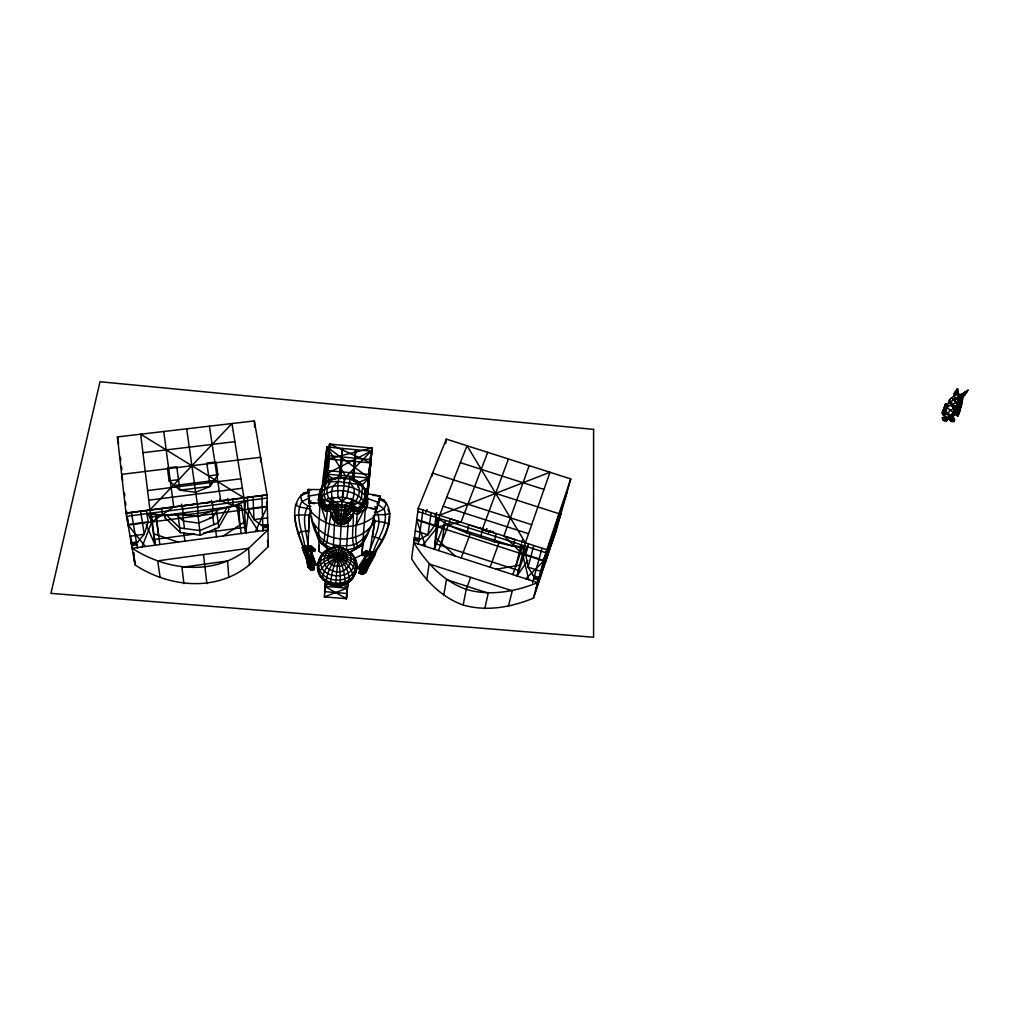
<?xml version="1.0" encoding="UTF-8"?>
<svg xmlns="http://www.w3.org/2000/svg" width="1019" height="1019" viewBox="0 0 1019 1019"><rect width="100%" height="100%" fill="white"/><g stroke="black" fill="none" stroke-linecap="round" stroke-linejoin="round"><path stroke-width="1.5" d="M367.451 505.093C369.12 493.158 362.688 480 349.542 478.255L362.407 486.687L365.261 489.566C362.509 496.877 370.941 503.411 365.413 510.137L363.235 503.208L365.031 495.298C354.51 484.624 333.519 482.229 321.418 491.375L318.361 499.628L319.278 506.023C323.507 499.756 320.781 492.546 322.424 485.694L327.074 480.981L331.901 478.777L339.913 477.376C320.87 481.77 312.858 493.693 325.392 510.952L330.245 511.385L332.742 519.117L337.684 523.791L343.912 524.339C351.007 521.855 353.236 514.544 355.491 508.201M362.904 564.462L359.236 571.914L359.108 573.34L361.809 573.289C371.311 554.846 389.78 538.618 389.041 516.289M949.504 399.524L954.192 406.466L958.408 407.804L961.426 405.409L962.127 403.053L962.7 396.824L961.426 394.544L957.822 394.175L954.013 395.945L949.504 399.524L949.122 401.015L953.274 407.893L956.395 409.371L958.255 408.759L961.426 394.544L968.05 390.201L960.102 401.219L958.293 401.04L955.898 402.913L953.962 400.276L953.988 398.302L955.898 402.913L957.325 404.836L959.172 405.027L960.013 407.052L956.026 409.956M321.138 488.177L321.889 499.501L334.143 502.138L341.964 501.45L346.702 497.858L350.141 479.083L338.958 478.064L331.901 478.777L325.469 483.337L323.966 494.291L325.609 499.985L338.206 507.029L344.957 507.628L358.764 502.94L363.235 503.208L366.343 492.266L361.707 484.127L352.014 478.573L349.542 478.255M311.508 510.404L309.228 515.104L307.98 546.948M339.875 547.751L341.263 523.116M960.637 402.25L961.032 401.155L960.65 402.276M324.004 504.66L327.889 506.328L325.392 510.952L319.571 504.965L318.361 499.628L320.004 491.362M308.846 492.585L300.643 495.298L301.79 501.615C294.325 515.665 302.567 531.651 304.834 546.057L313.61 551.304L314.604 551.355L314.744 549.088L311.789 546.451L303.216 546.668L309.585 559.418L310.961 556.934L311.164 550.362L303.216 546.668C297.433 529.956 286.976 506.226 304.006 492.788L308.477 492.011M323.851 554.922L318.718 551.19L319.1 538.376M338.206 507.029L338.945 519.04L339.365 520.136L342.04 520.378L356.026 506.66M373.311 515.869L374.814 520.887L369.731 551.661L365.796 551.088L362.127 553.151L361.72 554.285L362.866 555.521L374.521 552.795C383.45 537.497 398.072 516.429 383.845 499.96L379.488 498.393M341.416 511.041L341.811 504.329M365.413 510.137L365.515 507.042L376.533 509.105L378.979 502.584L380.062 495.998L366.865 493.616L371.171 451.15L326.921 447.01L321.94 487.974M325.66 484.178L326.921 447.01L369.082 477.987L367.349 492.088L371.171 451.15L326.004 474.064L323.711 485.286M361.618 485.655L369.082 477.987L372.113 448.016L329.621 444.042L328.768 467.288L326.004 474.064L330.22 480.675M348.231 581.085L346.371 598.688L324.386 596.879L325.456 580.397M344.906 477.924L341.607 505.793L351.288 505.577L354.727 503.908M359.924 509.334L357.185 508.94C357.784 521.308 353.134 534.911 357.682 546.719L359.019 547.101M525.88 578.779L543.751 560.947L543.879 557.826M537.854 579.531L537.714 582.613C515.092 591.708 490.126 596.306 466.243 589.377C443.189 581.263 426.401 562.819 413.752 542.579L415.243 538.134M946.422 416.988L946.6 421.013L947.479 419.65L946.422 416.988L942.473 417.586L942.397 418.618L943.314 420.35L946.6 421.013M327.239 487.349L326.997 492.636L328.475 498.316L341.607 505.793L356.026 500.788L358.675 495.489L359.554 490.266L358.14 484.356L338.028 481.503L329.889 481.783L327.239 487.349L329.01 487.502M944.982 416.707L944.664 419.866L944.957 420.681L946.091 420.159L943.314 420.35L944.486 420.58M340.97 478.153L342.435 448.462L339.2 476.803M348.765 552.909L362.611 544.923L365.515 507.042M367.248 495.616C368.929 503.59 361.286 507.793 358.255 513.869L353.427 513.436L354.497 509.436C353.822 516.276 346.358 518.76 340.919 521.078C334.512 517.779 328.589 512.29 328.895 504.456M956.663 415.472L956.841 412.109L960.879 407.358L961.032 405.906L957.924 415.918L956.663 415.472L957.86 410.695M317.138 532.491L316.973 535.408L319.011 541.153L328.729 549.572M325.15 489.095L325.469 483.337M372.572 536.86L374.814 520.887L385.004 522.518L389.131 524.021L389.016 524.849M308.49 532.835L309.228 515.104L298.529 514.901L294.376 515.678L294.682 516.544C296.172 535.535 306.057 551.585 311.699 569.073L311.368 570.016C306.783 564.424 307.521 554.081 302.363 547.891L304.834 546.057L311.789 546.451L313.903 550.133M334.601 520.9L333.238 548.566C310.043 541.891 309.827 509.143 308.311 489.528L321.749 489.553M340.703 520.263L341.429 510.455M357.962 487.222L358.14 484.356M304.834 546.057L304.643 551.304L308.935 560.272L310.757 569.162L312.349 570.054L312.54 569.162L310.107 569.328L311.368 570.016L310.235 569.532L308.413 561.52M312.54 550.91L312.642 549.305L309.674 546.91L308.999 548.273L304.732 547.725L313.342 564.628L315.992 564.857L311.164 550.362L313.61 551.304L314.744 549.088L313.75 549.037L312.642 549.305L312.54 550.91L314.922 550.285M313.61 551.304L313.75 549.037L311.139 546.413L308.209 546.388C307.152 533.459 300.592 518.123 308.031 506.176L310.935 506.456M325.685 582.015L324.781 586.307L346.371 598.688L347.657 582.244M353.784 480.675L355.72 449.71L352.472 479.592M314.744 549.088L314.604 551.355L313.75 549.037M319.89 506.125L318.654 528.492L319.011 541.153L329.57 550.184M311.597 560.348L313.355 569.519L314.349 569.57L312.68 561.494M338.958 478.064L337.697 485.948L337.964 497.068L341.964 501.45L349.683 503.526L358.764 502.94L360.841 505.704L359.503 508.137L359.376 511.321L352.421 510.71L349.186 512.213L342.04 520.378M362.828 542.159L361.847 554.884L353.835 558.718M367.744 495.081L371.171 451.15L343.912 478.777M329.264 504.978L335.964 513.551L336.932 517.104L338.945 519.04L342.601 519.372L345.556 504.672M381.628 541.713L381.743 540.376L379.081 538.299L372.406 536.542M326.373 482.993L329.621 444.042L370.61 462.906L327.825 458.945L372.113 448.016L367.872 494.521M348.307 520.556L346.46 549.7C358.038 549.305 367.451 540.363 368.942 529.001M362.127 553.151L362.866 555.521L364.458 554.565L362.127 553.151L361.911 555.406L367.732 551.89L373.005 551.903L375.247 553.432L363.987 562.755L360.064 573.455C366.573 569.952 368.19 558.081 374.521 552.795L365.796 551.088L361.911 555.406L365.732 555.037L364.649 561.507L360.446 567.417L358.064 568.411L364.687 557.329L365.108 554.96M324.781 592.421L325.558 583.492M447.252 524.021L444.526 523.155L434.349 549.228L437.164 517.652M422.579 545.42L437.826 526.81L438.641 517.588M346.371 598.688L347.721 583.849M323.278 486.585L326.921 447.01L346.014 476.65M331.328 513.64L331.124 515.792L332.831 517.474M342.435 448.449L339.9 475.962L341.989 457.658M352.88 480.178L355.72 449.697M348.498 508.277L356.688 508.621L360.841 505.704L363.248 500.418C354.548 489.451 332.36 486.929 322.106 496.724L324.526 505.016L324.437 508.226L331.43 508.85L334.066 510.876L335.2 514.162L339.365 520.136M320.628 489.897L320.068 495.591L321.418 500.979L324.36 506.736L330.64 507.296L337.582 516.926M366.42 551.164L363.082 553.266L362.866 555.521L366.42 551.164L368.152 553.342L359.019 568.526L360.726 568.64L372.776 553.559C376.622 539.051 389.475 524.683 384.074 508.952L386.494 502.991L378.915 498.877M367.732 551.89L367.248 554.629L363.949 555.317L364.101 553.725M323.583 506.176L327.889 506.328L324.042 541.293L322.08 543.917M336.206 507.386L326.832 505.959L323.341 502.354L328.475 498.316L342.346 497.221L342.957 491.247M367.057 493.871L370.457 460.257M367.362 495.03L372.113 448.016M348.969 552.744L362.611 544.923L362.904 542.032M362 553.444L363.159 541.955M353.16 477.172L355.147 458.881M354.026 476.637L353.695 479.745L354.039 476.625M366.865 493.616L366.381 498.1L378.979 502.584M946.524 404.416L945.237 404.301L943.492 409.472L944.002 412.644L945.543 414.669L947.313 413.472L946.333 411.243L946.855 406.696L945.237 404.301L950.077 402.696L953.809 408.492L953.835 412.389L950.46 415.077L950.345 417.23L953.364 415.37L956.37 408.759L961.426 405.409L959.987 403.333L960.102 401.219L958.293 401.04L954.013 395.945L953.962 393.678L957.083 389.08L958.026 388.965L958.293 401.04L955.376 408.479L956.395 409.371L959.197 401.129L959.618 394.366M324.895 592.485L325.57 586.6M340.754 478.561L341.11 475.465L340.563 478.561M319.011 541.153L319.367 538.261M325.787 484.114L329.188 455.799L371.196 459.696L368.19 489.477L363.63 489.056M318.718 551.19L319.406 545.432M322.896 486.764L326.602 456.194M324.692 484.917L329.621 444.042M352.179 514.404L351.784 517.614L347.938 521.97L345.174 522.378M229.237 506.736L241.274 505.169L245.706 532.912L248.954 508.417M343.505 486.33L344.549 478.573M258.418 531.192L244.56 509.767L245.808 500.456M418.274 544.477L423 510.035M432.12 476.102L432.54 473.122L559.023 513.716L545.114 563.278M431.19 512.672L427.967 534.797L418.898 539.917L414.249 538.414M445.66 443.66L446.335 439.113L570.755 478.917L556.463 529.485L533.383 598.178C511.169 607.197 486.623 611.82 463.135 605.006C440.45 596.994 423.993 578.767 411.612 558.807L418.261 508.303L446.335 439.113M415.243 530.861L427.967 534.797L434.756 525.282L436.412 514.353M426.719 579.9L429.152 563.927L512.29 590.816L508.379 606.343M329.455 484.649L329.889 481.783M434.349 549.228L439.635 515.194L467.02 445.723L525.384 542.796L517.002 575.913L527.74 560.628M339.913 523.256L337.684 523.791L332.742 519.117L332.971 518.047L334.499 516.862L338.257 519.372L340.983 519.614L340.792 524.059L341.034 522.989L343.912 524.339L345.072 521.448L343.709 519.843L348.957 513.665L348.154 510.404L347.454 509.36L343.161 513.984L339.225 513.64L335.99 508.341L330.131 504.239L330.64 507.296M348.167 581.021L347.033 588.167L324.386 596.879M441.877 541.79L445.15 521.601M330.857 513.805L326.806 542.847L324.36 545.955M365.706 536.707L362.611 544.923M486.585 528.721L486.114 531.421L486.713 528.759M443.724 595.389L446.475 579.633L488.254 593.147L484.751 608.687M959.172 405.027L961.439 398.913L960.866 397.385L958.408 397.13L950.625 401.881L950.256 403.384L951.529 405.078L946.855 406.696L949.925 410.186L953.835 412.389L957.796 410.975L959.796 407.995L957.554 412.364L948.6 419L943.428 415.319L941.76 412.912L945.314 405.995L944.473 407.944M527.74 546.885L513.283 546.184L494.279 541.815L467.148 533.077L468.702 524.747M463.135 605.006L466.243 589.377L470.676 577.365M480.433 528.097L480.586 527.358M480.701 537.446L482.395 529.154L470.638 525.358M318.629 499.31L319.941 494.049M492.852 531.307L494.037 532.924M494.279 541.815L496.087 533.561M954.969 407.855L954.243 412.428L948.562 419L948.434 418.236M515.958 565.698L520.862 545.98M521.626 542.949L522.378 539.917M955.07 408.619L949.925 410.186L947.887 414.389L948.562 419L954.625 415.077L956.841 412.109L957.924 415.918L960.879 407.358M338.028 481.503L332.958 486.369L331.481 491.4L331.863 497.476L334.143 502.138L331.328 505.424L338.868 510.239L338.474 511.767L335.2 514.162L334.066 510.876L335.99 508.341M538.809 578.626L534.134 577.123L528.097 567.112L525.766 554.603L528.479 544.006M355.937 570.423C350.625 598.038 307.228 583.734 319.673 558.145C329.532 535.51 366.356 552.413 354.867 574.589L352.918 576.295M365.133 565.01L368.725 565.316L366.7 565.112L365.069 572.754C369.209 565.685 374.559 557.1 376.852 548.54M955.096 408.619L954.102 412.415L948.562 419L949.899 416.898M533.727 545.687L528.097 567.112L540.834 571.379M943.428 415.319L944.218 412.364M373.502 519.346C370.598 531.574 360.751 546.49 346.6 545.573C333.073 546.821 320.106 542.184 315.151 528.708L314.973 525.753M372.687 495.323L380.062 495.998L371.948 525.116C356.816 545.458 322.806 543.102 311.776 519.817L311.648 516.85M962.127 403.053L961.07 401.002L961.821 399.091L960.79 401.779M338.868 510.239L344.002 510.685L352.268 507.284L349.683 503.526L352.727 499.348L354.332 493.463L353.962 488.267L350.103 482.598M532.529 582.983L541.968 548.337M944.002 412.644L945.899 405.842L951.529 405.078M335.608 585.11L335.404 585.823L339.123 547.114L339.187 547.763M536.198 588.039L546.808 549.903M570.755 478.917L546.872 549.712L533.383 598.178L561.061 513.207L543.751 560.947L416.72 520.008L425.522 546.375M353.962 512.149L352.421 510.71L354.013 506.367L347.454 509.36M376.024 550.247L374.113 556.361L367.299 565.201L363.439 574.003L361.261 574.168L361.197 573.264L363.554 573.824L367.49 565.252L375.259 554.132L374.24 553.33M955.351 408.886L955.058 409.855L957.007 410.058L957.3 409.078M146.443 510.583L148.175 521.881L144.252 534.198L136.622 543.318L131.387 544.019M356.739 568.016L356 561.24C346.269 553.47 328.143 554.603 318.527 562.297L317.75 564.717L318.45 571.532M319.457 563.099L319.673 558.145L326.742 550.311C339.123 553.712 349.861 568.717 349.224 581.518L344.104 584.549M311.228 558.807L309.075 559.393L310.171 560.348L307.827 560.195L303.127 550.285L303.216 547.916L302.363 547.891L306.783 560.068L307.98 567.29L309.088 568.029L310.311 567.341L310.145 564.501M561.061 513.207L537.714 582.613L413.752 542.579L415.472 538.261M543.751 560.947L567.443 490.623L537.714 582.613L556.463 529.485M517.002 575.913L527.205 546.515M512.863 574.576L522.097 548.146M525.384 542.796L549.967 472.268L439.635 515.194M363.082 553.266L362.675 554.4L363.949 555.317M529.192 465.619L503.908 535.879L522.518 554.107L528.836 579.747M490.101 567.226L499.106 542.299M369.731 551.661C372.712 538.822 384.94 522.339 375.323 509.92M313.342 564.628L313.763 563.469L314.998 564.806L313.342 564.628L313.763 563.469L310.961 556.934L304.732 547.725L311.075 552.769L314.998 564.806L314.361 564.921L314.973 563.29L310.961 556.934L310.171 557.444L311.521 558.285M482.458 528.976L508.443 458.983M461.174 557.89L470.498 533.077M961.261 399.957L959.987 403.333L960.802 401.855M487.719 452.347L461.034 522.072L437.826 526.81M361.261 574.168L363.554 573.824L362.204 574.296L361.911 573.353L364.598 566.398M142.049 546.936L151.742 521.97L173.727 506.851L163.753 431.496M438.476 550.566L448.602 524.467M425.866 512.391L427.012 509.513M361.911 573.353L362.204 574.296L366.356 565.15L375.247 553.432L368.661 565.29L366.216 572.245L364.127 572.64L363.974 571.863L366.267 572.207L365.069 572.754L367.859 565.239L373.081 557.393L372.177 555.38L372.776 553.559L367.49 553.266M958.535 414.109L959.822 411.116M309.458 515.971L311.266 511.958M360.828 573.353L359.236 571.914L362.038 572.882L360.064 573.455L365.528 563.673L372.177 555.38L373.081 557.393M255.247 531.625L267.322 506.774L266.519 502.125M361.401 568.882L359.554 572.576L362.038 572.882M312.655 557.571L313.05 556.82L310.961 556.934M356.268 525.052L364.089 509.806M336.971 478.777L337.786 477.274L339.913 477.376M366.7 565.112L367.49 565.252L365.999 564.704L365.362 562.144L362.649 561.036L358.548 567.787L359.503 567.901M360.586 568.029L359.019 568.526L361.032 568.08L358.344 566.921L358.752 568.64L359.707 568.755L359.299 567.035L372.776 553.559L364.687 557.329M363.516 563.227L366.254 564.246L364.929 564.781M227.212 507.245L218.257 522.798L218.626 527.473L200.259 535.217L180.312 532.606L165.027 517.767L164.709 515.397M218.626 527.473L229.02 509.385L228.816 506.226M308.897 561.622L309.088 568.029L307.611 560.132L303.879 551.483L304.948 549.623L304.108 548.731M960.127 406.81L959.121 408.492L956.37 408.759L957.796 410.975L954.625 415.077L951.504 416.121L946.243 412.644M310.413 558.004L304.948 549.623L309.878 558.934L312.234 568.207L311.05 569.646L312.349 570.054M313.355 566.105L314.069 568.742L314.451 568.131L311.508 568.615L309.075 559.393M947.313 413.472L945.543 414.669L944.919 412.147M302.477 495.247L304.006 492.788M318.934 560.425L320.552 557.852M951.479 419.866L951.937 417.548L953.313 417.535L954.625 419.841L954.243 421.446L951.084 421.458L949.721 419.879L949.466 418.796L951.937 417.548L951.147 418.784L949.466 418.796M952.523 418.771L953.313 417.535L954.243 421.446L953.122 421.446M175.077 513.729L183.471 521.053L198.743 523.065L212.818 517.181L218.041 509.169M217.951 474.739L210.232 486.356L195.686 492.304L179.917 490.19L169.09 480.841L167.396 467.925L176.733 466.778L179.917 490.19L210.232 486.356L206.781 463.085L216.003 461.951L217.951 474.739L208.678 475.898M522.518 554.107L527.995 546.362M339.862 585.683L340.295 585.072C340.563 572.449 339.518 558.883 334.716 547.228L325.405 551.33M358.548 567.787L361.197 564.22M351.288 505.577L356.688 508.621L359.503 508.137L363.235 503.208M342.435 548.489C359.809 553.292 347.81 577.671 332.754 570.806C314.502 565.328 328.717 540.656 343.963 548.719L343.416 547.98C335.327 557.686 331.557 571.684 330.487 584.256L331.073 584.957L332.067 584.396M434.846 515.092L436.769 512.582M961.07 401.002L962.713 398.913M338.028 517.83L336.932 517.104L339.021 516.213L342.957 516.557L348.154 510.404L353.797 507.628L359.503 508.137M344.002 510.685L344.295 512.277L347.39 515.232L349.186 512.213L355.134 507.284M353.173 513.309L357.185 508.94L358.255 513.869L365.197 509.029L367.49 504.01L367.133 498.291M322.029 487.248L325.596 483.477M146.265 524.925L155.206 545.165L149.946 509.92L231.963 423.535L243.949 497.769L245.706 532.912M311.037 500.813L308.884 503.068L314.565 503.577M309.305 559.89L307.827 560.195M249.426 564.768L268.354 546.541L267.003 494.775L254.355 420.923L117.427 436.909L125.987 513.028L135.056 564.946C169.192 587.403 216.55 592.268 249.426 564.768L248.636 548.311L267.921 529.905L267.5 526.785M348.957 513.665L343.556 518.531L348.957 513.665L351.733 515.219L352.319 516.595L349.351 519.499L345.072 521.448L336.767 520.722L332.971 518.047L330.666 514.684L331.341 513.41L334.207 512.366L337.658 517.283L337.187 518.646L334.207 512.366M338.257 519.372L336.767 520.722L336.627 522.556L344.97 523.282L349.517 520.594L347.912 518.047L344.766 519.321L344.537 517.881M329.583 549.101L330.5 548.324C340.333 556.196 345.301 571.315 345.046 583.798L335.34 585.224L326.105 582.218C327.01 569.583 335.608 554.96 347.301 549.763L348.307 550.706L345.416 549.381M322.017 554.412L323.724 553.075C336.729 552.336 350.409 563.685 353.262 576.244L352.574 578.372L347.861 582.499L345.785 582.397M297.089 503.819L295.446 505.08L299.42 507.003L310.642 509.105M374.623 554.616L375.259 554.132L374.444 554.018M961.63 394.913L968.05 390.201M962.178 395.882L966.738 392.532L964.764 391.729M328.436 583.696L324.781 586.307L347.033 588.167L343.008 583.925M311.801 569.685L312.54 569.162M343.556 518.531L344.982 517.818L342.957 516.557M488.368 532.759L490.929 531.065L488.661 531.281M223.339 535.943L245.146 521.486M374.253 516.595C355.491 531.625 326.055 529.421 310.375 510.939M354.51 505.959L344.116 511.283M312.234 568.207L313.355 569.519L311.508 568.615L313.457 568.092M327.175 582.448C331.914 587.275 340.015 587.823 345.517 583.976M957.325 404.836L954.192 406.466L953.274 407.893L953.809 408.492L951.657 405.957L952.166 404.479L955.898 402.913L955.032 399.333M951.084 421.458L953.771 420.783L952.663 421.446L952.192 418.733L954.434 419.841M309.712 497.68L301.79 501.615L308.031 506.176M947.708 403.842L950.077 402.696L949.122 401.015M952.192 418.733L949.721 419.879L950.651 419.866M358 482.777L369.082 477.987L326.004 474.064L334.028 479.236M247.541 500.584C216.041 513.105 180.567 517.741 146.914 513.652M341.607 505.793L332.423 503.896L326.832 505.959L324.526 505.016L321.889 499.501M327.074 480.981L337.786 477.274L352.014 478.573M361.72 554.285L364.458 554.565L373.005 551.903M352.268 507.284L344.435 509.793L338.499 509.271L331.328 505.424L338.716 510.812L337.047 508.532M389.997 513.487L385.526 514.646L374.304 514.748M303.879 551.483L304.414 550.553L302.426 547.178L303.484 547.254M354.395 509.576L359.962 508.303M332.665 585.849L333.888 585.594M315.992 564.857L314.119 562.31M945.95 414.007L947.11 413.803M945.747 414.338L946.906 414.134M496.304 569.239L519.728 565.15M307.916 496.228L321.1 493.935M313.763 563.469L315.966 563.341L315.355 564.972L313.202 559.049M309.942 564.488L310.069 568.08M359.108 573.34L359.873 573.238M130.572 535.892L132.152 548.286L267.921 529.905L267.398 526.848M308.795 560.195L306.783 560.068L308.107 560.183M154.506 539.446L194.693 534.045M203.724 532.835L244.815 527.32M131.196 542.872L137.718 541.993M261.552 525.358L267.806 524.518M267.831 525.651L262.826 526.326L253.96 519.575L247.923 508.787L247.4 497.514M131.668 545.56L136.877 544.859M262.877 527.867L267.87 527.192M209.889 517.563L212.818 517.181L212.27 510.646L198.094 516.544L182.719 514.506L184.49 528.543M130.037 536.249L144.252 534.198L140.609 511.334M267.628 517.907L253.96 519.575L253.03 496.788M126.012 513.219L210.207 502.303M151.729 516.862L165.588 515.054M182.719 514.506L185.687 514.124M127.986 524.543L148.175 521.881M247.923 508.787L267.335 506.239M328.857 582.919L326.105 582.218M125.987 513.028L267.003 494.775M202.768 503.271L267.042 494.967M126.547 516.302L267.118 498.036M148.761 500.202L242.407 488.228M184.414 505.641L197.342 503.985L198.208 512.684M174.491 485.515L214.105 480.522M147.577 490.547L240.892 478.777M169.09 480.841L178.491 479.669M958.191 391.054L955.504 391.385L955.593 395.206M953.962 393.678L958.344 393.13M142.94 452.691L234.892 441.673M372.636 556.387L374.113 556.361L373.311 554.667M320.106 502.991L308.884 503.068L308.311 489.528L311.292 489.795M943.492 409.472L944.422 411.23L946.333 411.243M310.311 567.341L307.98 567.29L309.33 567.29L309.088 568.029L308.056 567.341L306.897 560.042L303.484 549.916M310.107 569.328L312.171 569.417M310.706 563.278L311.789 569.124L314.349 569.57M310.171 557.444L311.916 557.533M311.827 552.82L309.7 549.7L309.674 546.91M309.687 548.311L308.999 548.273L313.928 550.222L312.642 549.305M312.132 550.094L313.674 550.171M340.613 585.39L342.639 585.543M374.381 512.086L377.196 512.328L384.074 508.952L376.979 503.692M324.577 591.631L346.702 593.453M370.903 508.596L376.533 509.105L374.928 506.519M324.526 505.016L330.258 505.526L335.226 509.258L339.021 516.213M324.017 505.36L329.952 505.895M354.867 508.112L360.764 508.634M323.978 506.443L330.258 507.003M354.485 509.156L360.726 509.717M353.3 509.309L359.554 509.857L363.63 504.749L366.076 499.718L366.738 494.062L365.197 491.884M331.863 497.476L334.461 497.705M350.141 499.106L356.026 500.788L358.764 502.94L361.554 497.68L362.407 486.687L357.083 481.07L350.141 479.083M320.654 502.405L325.099 502.8M329.659 584.46L331.863 584.664M327.405 470.612L369.693 474.485M331.901 478.777L335.06 479.07M955.376 408.479L958.255 408.759M308.566 530.988L301.395 531.549L298.529 533.154L298.643 534.516M362.968 554.4L364.458 554.565M366.827 565.176L367.49 565.252M361.567 573.582L363.554 573.824M351.912 553.597L350.536 552.349C337.544 553.075 323.074 566.105 322.488 579.276L323.889 580.499L319.877 575.633L317.903 569.15L318.527 562.297M380.762 499.565L383.845 499.96L385.004 502.634M342.346 497.221L352.727 499.348M957.554 412.364L959.529 412.746M942.473 417.586L944.205 417.943M942.6 418.656L944.931 417.854L947.479 419.65L946.511 419.459M303.127 550.285L304.414 550.553M460.346 462.651L543.968 489.451M458.817 521.55L449.978 518.722L448.857 525.422L467.148 533.077M482.395 529.141L494.164 532.924M446.653 497.374L531.676 524.709M443.163 506.239L528.543 533.714M418.185 508.481L546.872 549.712M417.79 511.474L546.018 552.769M514.595 545.725L526.186 549.458M416.746 519.473L434.756 525.282M525.766 554.603L543.879 560.45M436.412 543.955L518.849 570.576M414.389 537.306L420.21 539.178M533.255 575.671L539.115 577.569M505.997 536.746L514.862 539.611L513.283 546.184L448.857 525.422L435.954 517.321M414.045 539.917L418.694 541.42M533.739 578.563L538.414 580.078M336.945 521.652L334.232 520.76L333.302 518.569M358.064 568.411L358.752 568.64M153.5 533.714L178.083 542.07M312.706 569.303L313.355 569.519L311.508 568.615M957.287 414.478L958.561 414.924L956.841 412.109M957.083 414.809L958.344 415.255M956.879 415.128L958.14 415.574M244.56 509.767L220.728 500.762L209.392 426.171M962.191 393.525L965.413 394.837M314.998 564.806L313.088 564.029L315.661 564.157L313.05 556.82M338.423 585.976L339.391 586.409M131.26 540.414L132.152 548.286C167.422 570.958 214.563 576.283 248.636 548.311L157.678 560.858L160.123 577.327M356.357 548.706L354.637 547.776C350.205 537.37 354.446 525.307 353.02 514.289M243.949 497.769L140.673 434.196L149.946 509.92M329.889 502.01L332.423 503.896M361.197 573.264L361.936 573.901M329.532 503.73L332.653 506.481M484.267 529.867L482.624 528.39L483.885 530.81M302.426 547.178L303.216 547.916M436.068 538.159L454.983 555.89M166.594 515.155L179.752 527.918L199.8 530.555L218.257 522.798L216.563 511.449M951.542 397.779L953.962 400.276M145.348 546.49L128.088 525.078L127.222 517.397M350.536 552.349L354.536 557.189L356.523 563.622M944.422 411.23L946.154 413.676M329.404 505.373L331.43 508.85L329.799 510.009L330.245 511.385L330.105 508.634M327.889 506.328L330.716 511.321M361.363 572.36L361.809 573.289M360.191 572.028L360.509 572.691M313.266 558.883L315.062 562.832M147.984 513.5L151.742 521.97M387.895 509.322L389.054 512.009M362.649 561.036L362.968 561.851M364.649 561.507L365.069 562.654M321.533 507.475L326.271 522.416M374.037 518.888L374.763 521.715M266.609 503.806L267.322 506.774L128.088 525.078L127.426 517.334M360.446 567.417L360.726 568.64M122.7 480.548L121.63 474.37L260.584 457.276L260.724 461.887M117.427 436.909L118.612 443.915M957.108 406.785L957.261 407.689M957.44 408.823L957.796 410.975M131.413 512.519L137.476 548.4M956.204 408.199L956.395 409.371M954.268 412.912L954.625 415.077M267.589 542.006L268.354 546.541L267.475 540.363M951.249 414.784L951.466 416.121M308.311 489.528L308.732 492.164M236.854 505.742L241.248 533.523M227.746 498.393L228.231 501.526M215.315 528.25L216.588 536.86M212.818 517.181L213.914 524.619M155.499 513.461L158.607 535.039M186.668 428.821L197.317 503.794M203.494 554.54L206.895 583.645M161.562 508.621L162.518 515.589L233.134 506.367L232.701 499.412M183.751 532.466L184.923 541.14M178.223 516.467L180.312 532.606M164.67 514.952L165.027 517.767M156.264 516.264L159.792 544.541M133.54 552.731L135.056 564.946L133.642 552.489M183.942 583.696L181.93 567.341L227.606 560.959L228.778 577.314M151.347 513.703L155.206 545.165M182.299 505.933L183.293 514.633M181.535 504.188L181.866 507.144M120.446 457.276L120.79 460.371M121.49 466.575L121.847 469.67M124.458 492.852L124.802 495.922M125.49 502.061L125.846 505.131M126.534 511.271L126.878 514.34M200.259 535.217L197.661 512.137M131.413 540.605L132.152 548.286M211.404 500.342L211.646 503.284M212.321 502.049L213.035 510.736M219.786 499.17L219.977 501.807M238.663 504.201L239.771 524.186M254.355 420.923L254.584 427.19M261.87 495.642L262.978 531.014M957.083 389.08L957.198 394.468M593.606 429.394L593.58 637.257L50.95 593.364L100.028 381.743L593.606 429.394M954.637 400.926L955.402 401.575L954.637 400.926M356.217 565.494C353.771 584.46 322.437 585.123 318.68 566.564C326.73 557.559 341.276 553.763 352.892 555.572C363.605 581.76 312.922 583.008 321.622 556.425C333.009 554.056 348.243 556.298 356.217 565.494M347.403 558.883C346.04 569.71 327.137 568.347 327.965 557.227C329.404 546.477 348.141 547.84 347.403 558.883M342.702 557.52C328.895 573.086 332.347 539.917 342.702 557.52M320.093 570.665L319.367 573.391C326.615 586.957 349.326 586.498 355.631 572.321C354.294 563.774 344.995 559.584 337.76 556.794L324.972 564.526L320.093 570.665M959.121 408.492L953.274 407.893L959.121 408.492"/></g></svg>
